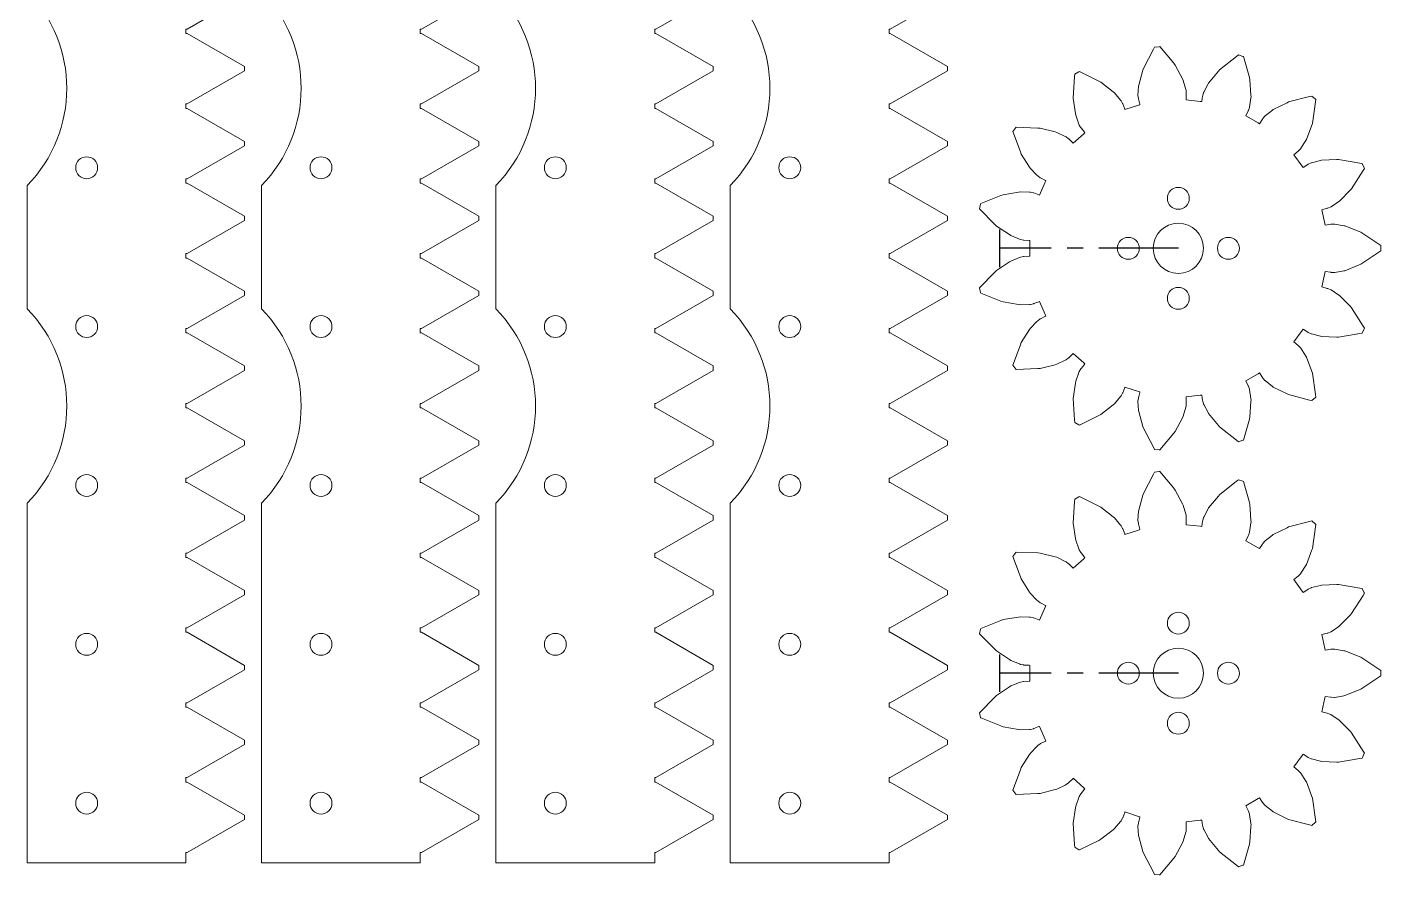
# Model space of a CAD drawing. Header units: inches. Extents: x 0.3 to 43.9, y 0.2 to 33.7.
# Drawn here: x 24.89 to 33.41, y 14.98 to 20.32 of the extents above; entities that cross this region are included whole.
import ezdxf

# ---------------------------------------------------------------- set-up
doc = ezdxf.new("R2010")
doc.units = ezdxf.units.IN
doc.header["$MEASUREMENT"] = 0
doc.linetypes.add('CENTERX2', pattern=[0.8, 0.5, -0.1, 0.1, -0.1])

msp = doc.modelspace()

# ---------------------------------------------------------------- linework, layer by layer
at = {"color": 7, "linetype": 'Continuous', "lineweight": 15}
for p, q in [((25.899, 20.3033), (26.259, 20.5112)), ((27.374, 20.3033), (27.734, 20.5112)), ((28.849, 20.3033), (29.209, 20.5112)), ((30.324, 20.3033), (30.684, 20.5112)), ((25.8915, 20.3033), (25.899, 20.3033)), ((25.8915, 20.2756), (25.8915, 20.3033)), ((27.3665, 20.3033), (27.374, 20.3033)), ((27.3665, 20.2756), (27.3665, 20.3033)), ((28.8415, 20.3033), (28.849, 20.3033)), ((28.8415, 20.2756), (28.8415, 20.3033)), ((30.3165, 20.3033), (30.324, 20.3033)), ((30.3165, 20.2756), (30.3165, 20.3033)), ((25.899, 20.2756), (25.8915, 20.2756)), ((26.259, 20.0677), (25.899, 20.2756)), ((27.374, 20.2756), (27.3665, 20.2756)), ((27.734, 20.0677), (27.374, 20.2756)), ((28.849, 20.2756), (28.8415, 20.2756)), ((29.209, 20.0677), (28.849, 20.2756)), ((30.324, 20.2756), (30.3165, 20.2756)), ((30.684, 20.0677), (30.324, 20.2756)), ((31.9169, 20.055), (31.9803, 20.1758)), ((31.9873, 20.1893), (31.9803, 20.1758)), ((31.9873, 20.1893), (32.0175, 20.1924)), ((32.0208, 20.1928), (32.0175, 20.1924)), ((32.1079, 20.0877), (32.0208, 20.1928)), ((32.3964, 20.0468), (32.5034, 20.1314)), ((32.5153, 20.1408), (32.5034, 20.1314)), ((32.5153, 20.1408), (32.5441, 20.1314)), ((32.5473, 20.1304), (32.5441, 20.1314)), ((32.5841, 19.999), (32.5473, 20.1304)), ((25.899, 19.8321), (26.259, 20.04)), ((26.259, 20.04), (26.259, 20.0677)), ((27.374, 19.8321), (27.734, 20.04)), ((27.734, 20.04), (27.734, 20.0677)), ((28.849, 19.8321), (29.209, 20.04)), ((29.209, 20.04), (29.209, 20.0677)), ((30.324, 19.8321), (30.684, 20.04)), ((30.684, 20.04), (30.684, 20.0677)), ((31.4853, 20.0188), (31.5116, 20.034)), ((31.5145, 20.0356), (31.5116, 20.034)), ((31.5145, 20.0356), (31.6367, 19.9751)), ((31.8877, 19.9507), (31.914, 20.0445)), ((31.9169, 20.055), (31.914, 20.0445)), ((32.1079, 20.0877), (32.1175, 20.0761)), ((32.1628, 19.9898), (32.1175, 20.0761)), ((32.3272, 19.9634), (32.3895, 20.0384)), ((32.3964, 20.0468), (32.3895, 20.0384)), ((31.4756, 19.8675), (31.4843, 20.0037)), ((31.4853, 20.0188), (31.4843, 20.0037)), ((31.6503, 19.9684), (31.6367, 19.9751)), ((31.6503, 19.9684), (31.7268, 19.9079)), ((31.8833, 19.8859), (31.8872, 19.9442)), ((31.8877, 19.9507), (31.8872, 19.9442)), ((32.1628, 19.9898), (32.1679, 19.9802)), ((32.1838, 19.9239), (32.1679, 19.9802)), ((32.2969, 19.906), (32.3242, 19.9577)), ((32.3272, 19.9634), (32.3242, 19.9577)), ((32.5841, 19.999), (32.5882, 19.9844)), ((32.5945, 19.8872), (32.5882, 19.9844)), ((31.4756, 19.8675), (31.4897, 19.771)), ((31.7353, 19.9012), (31.7268, 19.9079)), ((31.7727, 19.8563), (31.7353, 19.9012)), ((31.7727, 19.8563), (31.7769, 19.8513)), ((31.8833, 19.8859), (31.8856, 19.8665)), ((31.8859, 19.8644), (31.8856, 19.8665)), ((31.8859, 19.8644), (31.8948, 19.8309)), ((32.1838, 19.9239), (32.1856, 19.9177)), ((32.1874, 19.8983), (32.1856, 19.9177)), ((32.1874, 19.8923), (32.1856, 19.8576)), ((32.1856, 19.8576), (32.2745, 19.8483)), ((32.1874, 19.8983), (32.1875, 19.8961)), ((32.1875, 19.8961), (32.1874, 19.8923)), ((32.2844, 19.8473), (32.2899, 19.8815)), ((32.2905, 19.8853), (32.2899, 19.8815)), ((32.2905, 19.8853), (32.2962, 19.9039)), ((32.2969, 19.906), (32.2962, 19.9039)), ((32.5942, 19.8699), (32.5859, 19.8121)), ((32.5951, 19.8763), (32.5942, 19.8699)), ((32.5945, 19.8872), (32.5951, 19.8763)), ((32.831, 19.8443), (32.9632, 19.8781)), ((32.9779, 19.8818), (32.9632, 19.8781)), ((32.9779, 19.8818), (33.0004, 19.8615)), ((33.0029, 19.8593), (33.0004, 19.8615)), ((33.0029, 19.8593), (33.0007, 19.8443)), ((25.8915, 19.8321), (25.899, 19.8321)), ((25.8915, 19.8043), (25.8915, 19.8321)), ((25.899, 19.8043), (25.8915, 19.8043)), ((26.259, 19.5965), (25.899, 19.8043)), ((27.3665, 19.8321), (27.374, 19.8321)), ((27.3665, 19.8043), (27.3665, 19.8321)), ((27.374, 19.8043), (27.3665, 19.8043)), ((27.734, 19.5965), (27.374, 19.8043)), ((28.8415, 19.8321), (28.849, 19.8321)), ((28.8415, 19.8043), (28.8415, 19.8321)), ((28.849, 19.8043), (28.8415, 19.8043)), ((29.209, 19.5965), (28.849, 19.8043)), ((30.3165, 19.8321), (30.324, 19.8321)), ((30.3165, 19.8043), (30.3165, 19.8321)), ((30.324, 19.8043), (30.3165, 19.8043)), ((30.684, 19.5965), (30.324, 19.8043)), ((31.4913, 19.7603), (31.4897, 19.771)), ((31.7864, 19.8343), (31.7769, 19.8513)), ((31.7864, 19.8343), (31.7874, 19.8324)), ((31.7999, 19.8001), (31.7874, 19.8324)), ((31.7999, 19.8001), (31.8012, 19.7965)), ((31.8012, 19.7965), (31.8864, 19.8241)), ((31.8958, 19.8272), (31.8864, 19.8241)), ((31.8958, 19.8272), (31.8948, 19.8309)), ((32.2844, 19.8473), (32.2745, 19.8483)), ((32.5772, 19.7881), (32.5614, 19.7572)), ((32.5789, 19.7915), (32.5772, 19.7881)), ((32.5852, 19.81), (32.5789, 19.7915)), ((32.5859, 19.8121), (32.5852, 19.81)), ((32.6828, 19.7561), (32.7288, 19.7922)), ((32.7339, 19.7962), (32.7288, 19.7922)), ((32.7339, 19.7962), (32.8213, 19.8395)), ((32.831, 19.8443), (32.8213, 19.8395)), ((33.0007, 19.8443), (32.9809, 19.7093)), ((31.096, 19.6588), (31.1138, 19.6834)), ((31.1158, 19.6861), (31.1138, 19.6834)), ((31.1158, 19.6861), (31.2521, 19.6805)), ((31.4913, 19.7603), (31.5115, 19.7054)), ((31.5137, 19.6993), (31.5115, 19.7054)), ((31.5137, 19.6993), (31.5237, 19.6826)), ((32.5614, 19.7572), (32.6389, 19.7125)), ((32.6475, 19.7075), (32.6389, 19.7125)), ((32.6475, 19.7075), (32.6665, 19.7366)), ((32.6686, 19.7398), (32.6665, 19.7366)), ((32.6686, 19.7398), (32.6814, 19.7545)), ((32.6828, 19.7561), (32.6814, 19.7545)), ((32.9771, 19.6991), (32.9433, 19.6077)), ((32.9809, 19.7093), (32.9771, 19.6991)), ((31.096, 19.6588), (31.1434, 19.5309)), ((31.2673, 19.6799), (31.2521, 19.6805)), ((31.2673, 19.6799), (31.3617, 19.6558)), ((31.3722, 19.6531), (31.3617, 19.6558)), ((31.3722, 19.6531), (31.4247, 19.6273)), ((31.4305, 19.6245), (31.4247, 19.6273)), ((31.4305, 19.6245), (31.4461, 19.6128)), ((31.4479, 19.6115), (31.4461, 19.6128)), ((31.4479, 19.6115), (31.4724, 19.587)), ((31.4751, 19.5843), (31.5416, 19.6442)), ((31.5248, 19.6808), (31.5237, 19.6826)), ((31.5248, 19.6808), (31.5466, 19.6538)), ((31.549, 19.6508), (31.5416, 19.6442)), ((31.549, 19.6508), (31.5466, 19.6538)), ((32.9398, 19.6022), (32.9087, 19.5527)), ((32.9433, 19.6077), (32.9398, 19.6022)), ((25.899, 19.3609), (26.259, 19.5687)), ((26.259, 19.5687), (26.259, 19.5965)), ((27.374, 19.3609), (27.734, 19.5687)), ((27.734, 19.5687), (27.734, 19.5965)), ((28.849, 19.3609), (29.209, 19.5687)), ((29.209, 19.5687), (29.209, 19.5965)), ((30.324, 19.3609), (30.684, 19.5687)), ((30.684, 19.5687), (30.684, 19.5965)), ((31.1487, 19.5167), (31.1434, 19.5309)), ((31.1487, 19.5167), (31.2008, 19.4344)), ((31.4751, 19.5843), (31.4724, 19.587)), ((32.891, 19.5344), (32.864, 19.5126)), ((32.9166, 19.4402), (32.864, 19.5126)), ((32.894, 19.5369), (32.891, 19.5344)), ((32.9072, 19.5511), (32.894, 19.5369)), ((32.9087, 19.5527), (32.9072, 19.5511)), ((31.2066, 19.4252), (31.2008, 19.4344)), ((32.9166, 19.4402), (32.9225, 19.4321)), ((32.9225, 19.4321), (32.9516, 19.451)), ((32.9548, 19.4531), (32.9516, 19.451)), ((32.9548, 19.4531), (32.9725, 19.4613)), ((32.9745, 19.4622), (32.9725, 19.4613)), ((32.9745, 19.4622), (33.0312, 19.4765)), ((33.0375, 19.4781), (33.0312, 19.4765)), ((33.0375, 19.4781), (33.1348, 19.482)), ((33.1457, 19.4825), (33.1348, 19.482)), ((33.1457, 19.4825), (33.2802, 19.4596)), ((33.2951, 19.4571), (33.2802, 19.4596)), ((33.3075, 19.4293), (33.2951, 19.4571)), ((33.3075, 19.4293), (33.3088, 19.4263)), ((25.8915, 19.3609), (25.899, 19.3609)), ((25.8915, 19.3331), (25.8915, 19.3609)), ((27.3665, 19.3609), (27.374, 19.3609)), ((27.3665, 19.3331), (27.3665, 19.3609)), ((28.8415, 19.3609), (28.849, 19.3609)), ((28.8415, 19.3331), (28.8415, 19.3609)), ((30.3165, 19.3609), (30.324, 19.3609)), ((30.3165, 19.3331), (30.3165, 19.3609)), ((31.2066, 19.4252), (31.2474, 19.3833)), ((31.2519, 19.3786), (31.2474, 19.3833)), ((31.2678, 19.3674), (31.2519, 19.3786)), ((31.2696, 19.3661), (31.2678, 19.3674)), ((31.3004, 19.3503), (31.2696, 19.3661)), ((31.3038, 19.3486), (31.2998, 19.3395)), ((31.3038, 19.3486), (31.3004, 19.3503)), ((33.3007, 19.4135), (33.2277, 19.2982)), ((33.3088, 19.4263), (33.3007, 19.4135)), ((24.8915, 19.3181), (24.8915, 18.5428)), ((25.899, 19.3331), (25.8915, 19.3331)), ((26.259, 19.1252), (25.899, 19.3331)), ((26.3665, 19.3181), (26.3665, 18.5428)), ((27.374, 19.3331), (27.3665, 19.3331)), ((27.734, 19.1252), (27.374, 19.3331)), ((27.8415, 19.3181), (27.8415, 18.5428)), ((28.849, 19.3331), (28.8415, 19.3331)), ((29.209, 19.1252), (28.849, 19.3331)), ((29.3165, 19.3181), (29.3165, 18.5428)), ((30.324, 19.3331), (30.3165, 19.3331)), ((30.684, 19.1252), (30.324, 19.3331)), ((31.0347, 19.2606), (31.0206, 19.255)), ((31.0347, 19.2606), (31.1308, 19.277)), ((31.1414, 19.2788), (31.1308, 19.277)), ((31.1414, 19.2788), (31.1999, 19.2766)), ((31.2064, 19.2763), (31.1999, 19.2766)), ((31.2064, 19.2763), (31.2254, 19.272)), ((31.2275, 19.2715), (31.2254, 19.272)), ((31.2275, 19.2715), (31.2598, 19.2591)), ((31.2634, 19.2578), (31.2598, 19.2591)), ((31.2634, 19.2578), (31.2998, 19.3395)), ((33.2202, 19.2904), (33.1521, 19.2207)), ((33.2277, 19.2982), (33.2202, 19.2904)), ((30.8868, 19.1717), (30.8931, 19.2014)), ((30.8868, 19.1717), (30.9822, 19.0741)), ((30.8938, 19.2047), (30.8931, 19.2014)), ((30.8938, 19.2047), (31.0206, 19.255)), ((33.0745, 19.175), (33.041, 19.166)), ((33.0782, 19.176), (33.0745, 19.175)), ((33.0961, 19.1837), (33.0782, 19.176)), ((33.0981, 19.1845), (33.0961, 19.1837)), ((33.1467, 19.2171), (33.0981, 19.1845)), ((33.1521, 19.2207), (33.1467, 19.2171)), ((25.899, 18.8896), (26.259, 19.0975)), ((26.259, 19.0975), (26.259, 19.1252)), ((27.374, 18.8896), (27.734, 19.0975)), ((27.734, 19.0975), (27.734, 19.1252)), ((28.849, 18.8896), (29.209, 19.0975)), ((29.209, 19.0975), (29.209, 19.1252)), ((30.324, 18.8896), (30.684, 19.0975)), ((30.684, 19.0975), (30.684, 19.1252)), ((33.0596, 19.0785), (33.041, 19.166)), ((30.9927, 19.0633), (30.9822, 19.0741)), ((31.0739, 19.0092), (30.9927, 19.0633)), ((31.0829, 19.0032), (31.0739, 19.0092)), ((31.1371, 18.9815), (31.0829, 19.0032)), ((33.0596, 19.0785), (33.0616, 19.0688)), ((33.0616, 19.0688), (33.0959, 19.0742)), ((33.0997, 19.0748), (33.0959, 19.0742)), ((33.0997, 19.0748), (33.1192, 19.0751)), ((33.1214, 19.0751), (33.1192, 19.0751)), ((33.1214, 19.0751), (33.179, 19.0651)), ((33.1854, 19.064), (33.179, 19.0651)), ((33.1854, 19.064), (33.276, 19.028)), ((33.286, 19.024), (33.276, 19.028)), ((33.286, 19.024), (33.3996, 18.9484)), ((31.1432, 18.9791), (31.1371, 18.9815)), ((31.1623, 18.9753), (31.1432, 18.9791)), ((31.1644, 18.9749), (31.1623, 18.9753)), ((31.199, 18.973), (31.1644, 18.9749)), ((31.2029, 18.9728), (31.199, 18.973)), ((31.2029, 18.9728), (31.2029, 18.9629)), ((31.2029, 18.8734), (31.2029, 18.9629)), ((33.4122, 18.94), (33.3996, 18.9484)), ((33.4122, 18.94), (33.4122, 18.9366)), ((33.4122, 18.9366), (33.4122, 18.9063)), ((25.8915, 18.8896), (25.899, 18.8896)), ((25.8915, 18.8619), (25.8915, 18.8896)), ((25.899, 18.8619), (25.8915, 18.8619)), ((26.259, 18.654), (25.899, 18.8619)), ((27.3665, 18.8896), (27.374, 18.8896)), ((27.3665, 18.8619), (27.3665, 18.8896)), ((27.374, 18.8619), (27.3665, 18.8619)), ((27.734, 18.654), (27.374, 18.8619)), ((28.8415, 18.8896), (28.849, 18.8896)), ((28.8415, 18.8619), (28.8415, 18.8896)), ((28.849, 18.8619), (28.8415, 18.8619)), ((29.209, 18.654), (28.849, 18.8619)), ((30.3165, 18.8896), (30.324, 18.8896)), ((30.3165, 18.8619), (30.3165, 18.8896)), ((30.324, 18.8619), (30.3165, 18.8619)), ((30.684, 18.654), (30.324, 18.8619)), ((30.9927, 18.783), (31.0739, 18.837)), ((31.0829, 18.843), (31.0739, 18.837)), ((31.0829, 18.843), (31.1371, 18.8648)), ((31.1432, 18.8672), (31.1371, 18.8648)), ((31.1432, 18.8672), (31.1623, 18.8709)), ((31.1644, 18.8713), (31.1623, 18.8709)), ((31.1644, 18.8713), (31.199, 18.8732)), ((31.2029, 18.8734), (31.199, 18.8732)), ((33.3996, 18.8979), (33.286, 18.8223)), ((33.4122, 18.9063), (33.3996, 18.8979)), ((30.8868, 18.6745), (30.9822, 18.7721)), ((30.9927, 18.783), (30.9822, 18.7721)), ((33.0596, 18.7677), (33.041, 18.6802)), ((33.0616, 18.7774), (33.0596, 18.7677)), ((33.0959, 18.7721), (33.0616, 18.7774)), ((33.0997, 18.7715), (33.0959, 18.7721)), ((33.1192, 18.7712), (33.0997, 18.7715)), ((33.1214, 18.7712), (33.1192, 18.7712)), ((33.179, 18.7811), (33.1214, 18.7712)), ((33.1854, 18.7823), (33.179, 18.7811)), ((33.276, 18.8183), (33.1854, 18.7823)), ((33.286, 18.8223), (33.276, 18.8183)), ((30.8868, 18.6745), (30.8931, 18.6449)), ((33.041, 18.6802), (33.0745, 18.6712)), ((33.0782, 18.6702), (33.0745, 18.6712)), ((33.0782, 18.6702), (33.0961, 18.6626)), ((33.0981, 18.6617), (33.0961, 18.6626)), ((33.0981, 18.6617), (33.1467, 18.6291)), ((25.899, 18.4184), (26.259, 18.6262)), ((26.259, 18.6262), (26.259, 18.654)), ((27.374, 18.4184), (27.734, 18.6262)), ((27.734, 18.6262), (27.734, 18.654)), ((28.849, 18.4184), (29.209, 18.6262)), ((29.209, 18.6262), (29.209, 18.654)), ((30.324, 18.4184), (30.684, 18.6262)), ((30.684, 18.6262), (30.684, 18.654)), ((30.8938, 18.6416), (30.8931, 18.6449)), ((31.0206, 18.5912), (30.8938, 18.6416)), ((31.0347, 18.5856), (31.0206, 18.5912)), ((31.1308, 18.5692), (31.0347, 18.5856)), ((31.2598, 18.5871), (31.2275, 18.5747)), ((31.2634, 18.5885), (31.2598, 18.5871)), ((31.2634, 18.5885), (31.2998, 18.5067)), ((33.1521, 18.6255), (33.1467, 18.6291)), ((33.2202, 18.5558), (33.1521, 18.6255)), ((31.1414, 18.5674), (31.1308, 18.5692)), ((31.1999, 18.5696), (31.1414, 18.5674)), ((31.2064, 18.5699), (31.1999, 18.5696)), ((31.2254, 18.5742), (31.2064, 18.5699)), ((31.2275, 18.5747), (31.2254, 18.5742)), ((31.2696, 18.4801), (31.3004, 18.4959)), ((31.3038, 18.4976), (31.2998, 18.5067)), ((31.3038, 18.4976), (31.3004, 18.4959)), ((33.2202, 18.5558), (33.2277, 18.548)), ((33.3007, 18.4328), (33.2277, 18.548)), ((25.8915, 18.4184), (25.899, 18.4184)), ((25.8915, 18.3906), (25.8915, 18.4184)), ((27.3665, 18.4184), (27.374, 18.4184)), ((27.3665, 18.3906), (27.3665, 18.4184)), ((28.8415, 18.4184), (28.849, 18.4184)), ((28.8415, 18.3906), (28.8415, 18.4184)), ((30.3165, 18.4184), (30.324, 18.4184)), ((30.3165, 18.3906), (30.3165, 18.4184)), ((31.1487, 18.3295), (31.2008, 18.4119)), ((31.2066, 18.421), (31.2008, 18.4119)), ((31.2066, 18.421), (31.2474, 18.463)), ((31.2519, 18.4676), (31.2474, 18.463)), ((31.2519, 18.4676), (31.2678, 18.4789)), ((31.2696, 18.4801), (31.2678, 18.4789)), ((32.9166, 18.4061), (32.864, 18.3336)), ((32.9225, 18.4141), (32.9166, 18.4061)), ((32.9516, 18.3952), (32.9225, 18.4141)), ((33.3075, 18.4169), (33.2951, 18.3892)), ((33.3007, 18.4328), (33.3088, 18.42)), ((33.3088, 18.42), (33.3075, 18.4169)), ((25.899, 18.3906), (25.8915, 18.3906)), ((26.259, 18.1828), (25.899, 18.3906)), ((27.374, 18.3906), (27.3665, 18.3906)), ((27.734, 18.1828), (27.374, 18.3906)), ((28.849, 18.3906), (28.8415, 18.3906)), ((29.209, 18.1828), (28.849, 18.3906)), ((30.324, 18.3906), (30.3165, 18.3906)), ((30.684, 18.1828), (30.324, 18.3906)), ((31.1487, 18.3295), (31.1434, 18.3153)), ((32.864, 18.3336), (32.891, 18.3118)), ((32.9548, 18.3931), (32.9516, 18.3952)), ((32.9725, 18.3849), (32.9548, 18.3931)), ((32.9745, 18.384), (32.9725, 18.3849)), ((33.0312, 18.3697), (32.9745, 18.384)), ((33.0375, 18.3682), (33.0312, 18.3697)), ((33.1348, 18.3642), (33.0375, 18.3682)), ((33.1457, 18.3637), (33.1348, 18.3642)), ((33.2802, 18.3866), (33.1457, 18.3637)), ((33.2951, 18.3892), (33.2802, 18.3866)), ((31.096, 18.1874), (31.1434, 18.3153)), ((31.4479, 18.2347), (31.4461, 18.2334)), ((31.4724, 18.2592), (31.4479, 18.2347)), ((31.4751, 18.2619), (31.4724, 18.2592)), ((31.5416, 18.2021), (31.4751, 18.2619)), ((32.894, 18.3094), (32.891, 18.3118)), ((32.9072, 18.2951), (32.894, 18.3094)), ((32.9072, 18.2951), (32.9087, 18.2935)), ((32.9398, 18.244), (32.9087, 18.2935)), ((32.9398, 18.244), (32.9433, 18.2385)), ((32.9771, 18.1471), (32.9433, 18.2385)), ((25.899, 17.9472), (26.259, 18.155)), ((26.259, 18.155), (26.259, 18.1828)), ((27.374, 17.9472), (27.734, 18.155)), ((27.734, 18.155), (27.734, 18.1828)), ((28.849, 17.9472), (29.209, 18.155)), ((29.209, 18.155), (29.209, 18.1828)), ((30.324, 17.9472), (30.684, 18.155)), ((30.684, 18.155), (30.684, 18.1828)), ((31.096, 18.1874), (31.1138, 18.1629)), ((31.1158, 18.1601), (31.1138, 18.1629)), ((31.2521, 18.1657), (31.1158, 18.1601)), ((31.2673, 18.1663), (31.2521, 18.1657)), ((31.3617, 18.1904), (31.2673, 18.1663)), ((31.3722, 18.1931), (31.3617, 18.1904)), ((31.4247, 18.2189), (31.3722, 18.1931)), ((31.4305, 18.2218), (31.4247, 18.2189)), ((31.4461, 18.2334), (31.4305, 18.2218)), ((31.5137, 18.1469), (31.5237, 18.1636)), ((31.5248, 18.1655), (31.5237, 18.1636)), ((31.5248, 18.1655), (31.5466, 18.1924)), ((31.549, 18.1954), (31.5416, 18.2021)), ((31.549, 18.1954), (31.5466, 18.1924)), ((31.4756, 17.9787), (31.4897, 18.0752)), ((31.4913, 18.0859), (31.4897, 18.0752)), ((31.4913, 18.0859), (31.5115, 18.1408)), ((31.5137, 18.1469), (31.5115, 18.1408)), ((32.6389, 18.1338), (32.5614, 18.089)), ((32.5772, 18.0581), (32.5614, 18.089)), ((32.6475, 18.1387), (32.6389, 18.1338)), ((32.6475, 18.1387), (32.6665, 18.1097)), ((32.6686, 18.1064), (32.6665, 18.1097)), ((32.6686, 18.1064), (32.6814, 18.0918)), ((32.6828, 18.0901), (32.6814, 18.0918)), ((32.7288, 18.054), (32.6828, 18.0901)), ((32.9771, 18.1471), (32.9809, 18.137)), ((33.0007, 18.002), (32.9809, 18.137)), ((31.4756, 17.9787), (31.4843, 17.8426)), ((31.7727, 17.9899), (31.7353, 17.945)), ((31.7769, 17.9949), (31.7727, 17.9899)), ((31.7864, 18.0119), (31.7769, 17.9949)), ((31.7874, 18.0138), (31.7864, 18.0119)), ((31.7999, 18.0462), (31.7874, 18.0138)), ((31.8012, 18.0498), (31.7999, 18.0462)), ((31.8864, 18.0221), (31.8012, 18.0498)), ((31.8833, 17.9603), (31.8856, 17.9797)), ((31.8859, 17.9819), (31.8856, 17.9797)), ((31.8859, 17.9819), (31.8948, 18.0153)), ((31.8958, 18.0191), (31.8864, 18.0221)), ((31.8958, 18.0191), (31.8948, 18.0153)), ((32.2745, 17.9979), (32.1856, 17.9886)), ((32.1874, 17.954), (32.1856, 17.9886)), ((32.2844, 17.999), (32.2745, 17.9979)), ((32.2844, 17.999), (32.2899, 17.9648)), ((32.5772, 18.0581), (32.5789, 18.0547)), ((32.5852, 18.0362), (32.5789, 18.0547)), ((32.5852, 18.0362), (32.5859, 18.0342)), ((32.5942, 17.9763), (32.5859, 18.0342)), ((32.7339, 18.05), (32.7288, 18.054)), ((32.8213, 18.0068), (32.7339, 18.05)), ((32.831, 18.002), (32.8213, 18.0068)), ((32.9632, 17.9682), (32.831, 18.002)), ((33.0004, 17.9847), (32.9779, 17.9644)), ((33.0029, 17.987), (33.0004, 17.9847)), ((33.0007, 18.002), (33.0029, 17.987)), ((25.8915, 17.9472), (25.899, 17.9472)), ((25.8915, 17.9194), (25.8915, 17.9472)), ((25.899, 17.9194), (25.8915, 17.9194)), ((26.259, 17.7115), (25.899, 17.9194)), ((27.3665, 17.9472), (27.374, 17.9472)), ((27.3665, 17.9194), (27.3665, 17.9472)), ((27.374, 17.9194), (27.3665, 17.9194)), ((27.734, 17.7115), (27.374, 17.9194)), ((28.8415, 17.9472), (28.849, 17.9472)), ((28.8415, 17.9194), (28.8415, 17.9472)), ((28.849, 17.9194), (28.8415, 17.9194)), ((29.209, 17.7115), (28.849, 17.9194)), ((30.3165, 17.9472), (30.324, 17.9472)), ((30.3165, 17.9194), (30.3165, 17.9472)), ((30.324, 17.9194), (30.3165, 17.9194)), ((30.684, 17.7115), (30.324, 17.9194)), ((31.7268, 17.9383), (31.6503, 17.8779)), ((31.7353, 17.945), (31.7268, 17.9383)), ((31.8833, 17.9603), (31.8872, 17.902)), ((31.8877, 17.8955), (31.8872, 17.902)), ((31.8877, 17.8955), (31.914, 17.8017)), ((32.1838, 17.9223), (32.1679, 17.8661)), ((32.1856, 17.9286), (32.1838, 17.9223)), ((32.1874, 17.948), (32.1856, 17.9286)), ((32.1874, 17.954), (32.1875, 17.9501)), ((32.1875, 17.9501), (32.1874, 17.948)), ((32.2905, 17.961), (32.2899, 17.9648)), ((32.2905, 17.961), (32.2962, 17.9424)), ((32.2969, 17.9403), (32.2962, 17.9424)), ((32.2969, 17.9403), (32.3242, 17.8886)), ((32.5945, 17.9591), (32.5882, 17.8618)), ((32.5942, 17.9763), (32.5951, 17.9699)), ((32.5951, 17.9699), (32.5945, 17.9591)), ((32.9779, 17.9644), (32.9632, 17.9682)), ((31.4853, 17.8274), (31.4843, 17.8426)), ((31.5116, 17.8123), (31.4853, 17.8274)), ((31.5145, 17.8106), (31.5116, 17.8123)), ((31.6367, 17.8712), (31.5145, 17.8106)), ((31.6503, 17.8779), (31.6367, 17.8712)), ((32.1628, 17.8565), (32.1175, 17.7702)), ((32.1679, 17.8661), (32.1628, 17.8565)), ((32.3272, 17.8828), (32.3242, 17.8886)), ((32.3272, 17.8828), (32.3895, 17.8078)), ((32.5841, 17.8472), (32.5473, 17.7158)), ((32.5882, 17.8618), (32.5841, 17.8472)), ((31.9169, 17.7913), (31.914, 17.8017)), ((31.9169, 17.7913), (31.9803, 17.6704)), ((32.1079, 17.7585), (32.0208, 17.6535)), ((32.1175, 17.7702), (32.1079, 17.7585)), ((32.3964, 17.7995), (32.3895, 17.8078)), ((32.5034, 17.7148), (32.3964, 17.7995)), ((25.899, 17.4759), (26.259, 17.6838)), ((26.259, 17.6838), (26.259, 17.7115)), ((27.374, 17.4759), (27.734, 17.6838)), ((27.734, 17.6838), (27.734, 17.7115)), ((28.849, 17.4759), (29.209, 17.6838)), ((29.209, 17.6838), (29.209, 17.7115)), ((30.324, 17.4759), (30.684, 17.6838)), ((30.684, 17.6838), (30.684, 17.7115)), ((31.9873, 17.657), (31.9803, 17.6704)), ((32.0175, 17.6538), (31.9873, 17.657)), ((32.0208, 17.6535), (32.0175, 17.6538)), ((32.5153, 17.7054), (32.5034, 17.7148)), ((32.5441, 17.7148), (32.5153, 17.7054)), ((32.5473, 17.7158), (32.5441, 17.7148)), ((25.8915, 17.4759), (25.899, 17.4759)), ((25.8915, 17.4481), (25.8915, 17.4759)), ((27.3665, 17.4759), (27.374, 17.4759)), ((27.3665, 17.4481), (27.3665, 17.4759)), ((28.8415, 17.4759), (28.849, 17.4759)), ((28.8415, 17.4481), (28.8415, 17.4759)), ((30.3165, 17.4759), (30.324, 17.4759)), ((30.3165, 17.4481), (30.3165, 17.4759)), ((31.9169, 17.38), (31.9803, 17.5008)), ((31.9873, 17.5143), (31.9803, 17.5008)), ((31.9873, 17.5143), (32.0175, 17.5174)), ((32.0208, 17.5178), (32.0175, 17.5174)), ((32.1079, 17.4127), (32.0208, 17.5178)), ((25.899, 17.4481), (25.8915, 17.4481)), ((26.259, 17.2403), (25.899, 17.4481)), ((27.374, 17.4481), (27.3665, 17.4481)), ((27.734, 17.2403), (27.374, 17.4481)), ((28.849, 17.4481), (28.8415, 17.4481)), ((29.209, 17.2403), (28.849, 17.4481)), ((30.324, 17.4481), (30.3165, 17.4481)), ((30.684, 17.2403), (30.324, 17.4481)), ((32.1079, 17.4127), (32.1175, 17.4011)), ((32.1628, 17.3148), (32.1175, 17.4011)), ((32.3964, 17.3718), (32.5034, 17.4564)), ((32.5153, 17.4658), (32.5034, 17.4564)), ((32.5153, 17.4658), (32.5441, 17.4564)), ((32.5473, 17.4554), (32.5441, 17.4564)), ((32.5841, 17.324), (32.5473, 17.4554)), ((24.8915, 17.3181), (24.8915, 15.0554)), ((26.3665, 17.3181), (26.3665, 15.0554)), ((27.8415, 17.3181), (27.8415, 15.0554)), ((29.3165, 17.3181), (29.3165, 15.0554)), ((31.4756, 17.1925), (31.4843, 17.3287)), ((31.4853, 17.3438), (31.4843, 17.3287)), ((31.4853, 17.3438), (31.5116, 17.359)), ((31.5145, 17.3606), (31.5116, 17.359)), ((31.5145, 17.3606), (31.6367, 17.3001)), ((31.6503, 17.2934), (31.6367, 17.3001)), ((31.8877, 17.2757), (31.914, 17.3695)), ((31.9169, 17.38), (31.914, 17.3695)), ((32.1628, 17.3148), (32.1679, 17.3052)), ((32.1838, 17.2489), (32.1679, 17.3052)), ((32.3272, 17.2884), (32.3895, 17.3634)), ((32.3964, 17.3718), (32.3895, 17.3634)), ((32.5841, 17.324), (32.5882, 17.3094)), ((32.5945, 17.2122), (32.5882, 17.3094)), ((25.899, 17.0047), (26.259, 17.2125)), ((26.259, 17.2125), (26.259, 17.2403)), ((27.374, 17.0047), (27.734, 17.2125)), ((27.734, 17.2125), (27.734, 17.2403)), ((28.849, 17.0047), (29.209, 17.2125)), ((29.209, 17.2125), (29.209, 17.2403)), ((30.324, 17.0047), (30.684, 17.2125)), ((30.684, 17.2125), (30.684, 17.2403)), ((31.6503, 17.2934), (31.7268, 17.2329)), ((31.7353, 17.2262), (31.7268, 17.2329)), ((31.7727, 17.1813), (31.7353, 17.2262)), ((31.8833, 17.2109), (31.8872, 17.2692)), ((31.8877, 17.2757), (31.8872, 17.2692)), ((32.1838, 17.2489), (32.1856, 17.2427)), ((32.1874, 17.2233), (32.1856, 17.2427)), ((32.1874, 17.2173), (32.1856, 17.1826)), ((32.1874, 17.2233), (32.1875, 17.2211)), ((32.1875, 17.2211), (32.1874, 17.2173)), ((32.2905, 17.2103), (32.2962, 17.2289)), ((32.2969, 17.231), (32.2962, 17.2289)), ((32.2969, 17.231), (32.3242, 17.2827)), ((32.3272, 17.2884), (32.3242, 17.2827)), ((32.5945, 17.2122), (32.5951, 17.2013)), ((31.4756, 17.1925), (31.4897, 17.096)), ((31.7727, 17.1813), (31.7769, 17.1763)), ((31.7864, 17.1593), (31.7769, 17.1763)), ((31.7864, 17.1593), (31.7874, 17.1574)), ((31.7999, 17.1251), (31.7874, 17.1574)), ((31.8012, 17.1215), (31.8864, 17.1491)), ((31.8833, 17.2109), (31.8856, 17.1915)), ((31.8859, 17.1894), (31.8856, 17.1915)), ((31.8859, 17.1894), (31.8948, 17.1559)), ((31.8958, 17.1522), (31.8864, 17.1491)), ((31.8958, 17.1522), (31.8948, 17.1559)), ((32.1856, 17.1826), (32.2745, 17.1733)), ((32.2844, 17.1723), (32.2745, 17.1733)), ((32.2844, 17.1723), (32.2899, 17.2065)), ((32.2905, 17.2103), (32.2899, 17.2065)), ((32.5852, 17.135), (32.5789, 17.1165)), ((32.5859, 17.1371), (32.5852, 17.135)), ((32.5942, 17.1949), (32.5859, 17.1371)), ((32.5951, 17.2013), (32.5942, 17.1949)), ((32.7339, 17.1212), (32.8213, 17.1645)), ((32.831, 17.1693), (32.8213, 17.1645)), ((32.831, 17.1693), (32.9632, 17.2031)), ((32.9779, 17.2068), (32.9632, 17.2031)), ((32.9779, 17.2068), (33.0004, 17.1865)), ((33.0007, 17.1693), (32.9809, 17.0343)), ((33.0029, 17.1843), (33.0004, 17.1865)), ((33.0029, 17.1843), (33.0007, 17.1693)), ((31.4913, 17.0853), (31.4897, 17.096)), ((31.4913, 17.0853), (31.5115, 17.0304)), ((31.7999, 17.1251), (31.8012, 17.1215)), ((32.5772, 17.1131), (32.5614, 17.0822)), ((32.5614, 17.0822), (32.6389, 17.0375)), ((32.5789, 17.1165), (32.5772, 17.1131)), ((32.6475, 17.0325), (32.6665, 17.0616)), ((32.6686, 17.0648), (32.6665, 17.0616)), ((32.6686, 17.0648), (32.6814, 17.0795)), ((32.6828, 17.0811), (32.6814, 17.0795)), ((32.6828, 17.0811), (32.7288, 17.1172)), ((32.7339, 17.1212), (32.7288, 17.1172)), ((25.8915, 17.0047), (25.899, 17.0047)), ((25.8915, 16.9769), (25.8915, 17.0047)), ((25.899, 16.9769), (25.8915, 16.9769)), ((26.259, 16.7691), (25.899, 16.9769)), ((27.3665, 17.0047), (27.374, 17.0047)), ((27.3665, 16.9769), (27.3665, 17.0047)), ((27.374, 16.9769), (27.3665, 16.9769)), ((27.734, 16.7691), (27.374, 16.9769)), ((28.8415, 17.0047), (28.849, 17.0047)), ((28.8415, 16.9769), (28.8415, 17.0047)), ((28.849, 16.9769), (28.8415, 16.9769)), ((29.209, 16.7691), (28.849, 16.9769)), ((30.3165, 17.0047), (30.324, 17.0047)), ((30.3165, 16.9769), (30.3165, 17.0047)), ((30.324, 16.9769), (30.3165, 16.9769)), ((30.684, 16.7691), (30.324, 16.9769)), ((31.096, 16.9838), (31.1138, 17.0084)), ((31.096, 16.9838), (31.1434, 16.8559)), ((31.1158, 17.0111), (31.1138, 17.0084)), ((31.1158, 17.0111), (31.2521, 17.0055)), ((31.2673, 17.0049), (31.2521, 17.0055)), ((31.2673, 17.0049), (31.3617, 16.9808)), ((31.3722, 16.9781), (31.3617, 16.9808)), ((31.3722, 16.9781), (31.4247, 16.9523)), ((31.4751, 16.9093), (31.5416, 16.9692)), ((31.5137, 17.0243), (31.5115, 17.0304)), ((31.5137, 17.0243), (31.5237, 17.0076)), ((31.5248, 17.0058), (31.5237, 17.0076)), ((31.5248, 17.0058), (31.5466, 16.9788)), ((31.549, 16.9758), (31.5416, 16.9692)), ((31.549, 16.9758), (31.5466, 16.9788)), ((32.6475, 17.0325), (32.6389, 17.0375)), ((32.9771, 17.0241), (32.9433, 16.9327)), ((32.9809, 17.0343), (32.9771, 17.0241)), ((31.4305, 16.9495), (31.4247, 16.9523)), ((31.4305, 16.9495), (31.4461, 16.9378)), ((31.4479, 16.9365), (31.4461, 16.9378)), ((31.4479, 16.9365), (31.4724, 16.912)), ((31.4751, 16.9093), (31.4724, 16.912)), ((32.9072, 16.8761), (32.894, 16.8619)), ((32.9087, 16.8777), (32.9072, 16.8761)), ((32.9398, 16.9272), (32.9087, 16.8777)), ((32.9433, 16.9327), (32.9398, 16.9272)), ((31.1487, 16.8417), (31.1434, 16.8559)), ((31.1487, 16.8417), (31.2008, 16.7594)), ((32.891, 16.8594), (32.864, 16.8376)), ((32.9166, 16.7652), (32.864, 16.8376)), ((32.894, 16.8619), (32.891, 16.8594)), ((32.9548, 16.7781), (32.9725, 16.7863)), ((32.9745, 16.7872), (32.9725, 16.7863)), ((32.9745, 16.7872), (33.0312, 16.8015)), ((33.0375, 16.8031), (33.0312, 16.8015)), ((33.0375, 16.8031), (33.1348, 16.807)), ((33.1457, 16.8075), (33.1348, 16.807)), ((33.1457, 16.8075), (33.2802, 16.7846)), ((25.899, 16.5334), (26.259, 16.7413)), ((26.259, 16.7413), (26.259, 16.7691)), ((27.374, 16.5334), (27.734, 16.7413)), ((27.734, 16.7413), (27.734, 16.7691)), ((28.849, 16.5334), (29.209, 16.7413)), ((29.209, 16.7413), (29.209, 16.7691)), ((30.324, 16.5334), (30.684, 16.7413)), ((30.684, 16.7413), (30.684, 16.7691)), ((31.2066, 16.7502), (31.2008, 16.7594)), ((31.2066, 16.7502), (31.2474, 16.7083)), ((31.2519, 16.7036), (31.2474, 16.7083)), ((31.2678, 16.6924), (31.2519, 16.7036)), ((32.9166, 16.7652), (32.9225, 16.7571)), ((32.9225, 16.7571), (32.9516, 16.776)), ((32.9548, 16.7781), (32.9516, 16.776)), ((33.3007, 16.7385), (33.2277, 16.6232)), ((33.2951, 16.7821), (33.2802, 16.7846)), ((33.3075, 16.7543), (33.2951, 16.7821)), ((33.3088, 16.7513), (33.3007, 16.7385)), ((33.3075, 16.7543), (33.3088, 16.7513)), ((31.2634, 16.5828), (31.2998, 16.6645)), ((31.2696, 16.6911), (31.2678, 16.6924)), ((31.3004, 16.6753), (31.2696, 16.6911)), ((31.3038, 16.6736), (31.2998, 16.6645)), ((31.3038, 16.6736), (31.3004, 16.6753)), ((33.2202, 16.6154), (33.1521, 16.5457)), ((33.2277, 16.6232), (33.2202, 16.6154)), ((25.8915, 16.5334), (25.899, 16.5334)), ((25.8915, 16.5057), (25.8915, 16.5334)), ((27.3665, 16.5334), (27.374, 16.5334)), ((27.3665, 16.5057), (27.3665, 16.5334)), ((28.8415, 16.5334), (28.849, 16.5334)), ((28.8415, 16.5057), (28.8415, 16.5334)), ((30.3165, 16.5334), (30.324, 16.5334)), ((30.3165, 16.5057), (30.3165, 16.5334)), ((30.8938, 16.5297), (31.0206, 16.58)), ((31.0347, 16.5856), (31.0206, 16.58)), ((31.0347, 16.5856), (31.1308, 16.602)), ((31.1414, 16.6038), (31.1308, 16.602)), ((31.1414, 16.6038), (31.1999, 16.6016)), ((31.2064, 16.6013), (31.1999, 16.6016)), ((31.2064, 16.6013), (31.2254, 16.597)), ((31.2275, 16.5965), (31.2254, 16.597)), ((31.2275, 16.5965), (31.2598, 16.5841)), ((31.2634, 16.5828), (31.2598, 16.5841)), ((33.1467, 16.5421), (33.0981, 16.5095)), ((33.1521, 16.5457), (33.1467, 16.5421)), ((25.899, 16.5057), (25.8915, 16.5057)), ((26.259, 16.2978), (25.899, 16.5057)), ((27.374, 16.5057), (27.3665, 16.5057)), ((27.734, 16.2978), (27.374, 16.5057)), ((28.849, 16.5057), (28.8415, 16.5057)), ((29.209, 16.2978), (28.849, 16.5057)), ((30.324, 16.5057), (30.3165, 16.5057)), ((30.684, 16.2978), (30.324, 16.5057)), ((30.8868, 16.4967), (30.8931, 16.5264)), ((30.8868, 16.4967), (30.9822, 16.3991)), ((30.8938, 16.5297), (30.8931, 16.5264)), ((33.0745, 16.5), (33.041, 16.491)), ((33.0596, 16.4035), (33.041, 16.491)), ((33.0782, 16.501), (33.0745, 16.5)), ((33.0961, 16.5087), (33.0782, 16.501)), ((33.0981, 16.5095), (33.0961, 16.5087)), ((30.9927, 16.3883), (30.9822, 16.3991)), ((31.0739, 16.3342), (30.9927, 16.3883)), ((33.0596, 16.4035), (33.0616, 16.3938)), ((33.0616, 16.3938), (33.0959, 16.3992)), ((33.0997, 16.3998), (33.0959, 16.3992)), ((33.0997, 16.3998), (33.1192, 16.4001)), ((33.1214, 16.4001), (33.1192, 16.4001)), ((33.1214, 16.4001), (33.179, 16.3901)), ((33.1854, 16.389), (33.179, 16.3901)), ((33.1854, 16.389), (33.276, 16.353)), ((26.259, 16.27), (26.259, 16.2978)), ((27.734, 16.27), (27.734, 16.2978)), ((29.209, 16.27), (29.209, 16.2978)), ((30.684, 16.27), (30.684, 16.2978)), ((31.0829, 16.3282), (31.0739, 16.3342)), ((31.1371, 16.3065), (31.0829, 16.3282)), ((31.1432, 16.3041), (31.1371, 16.3065)), ((31.1623, 16.3003), (31.1432, 16.3041)), ((31.1644, 16.2999), (31.1623, 16.3003)), ((31.199, 16.298), (31.1644, 16.2999)), ((31.2029, 16.2978), (31.199, 16.298)), ((31.2029, 16.2978), (31.2029, 16.2879)), ((31.2029, 16.1984), (31.2029, 16.2879)), ((33.286, 16.349), (33.276, 16.353)), ((33.286, 16.349), (33.3996, 16.2734)), ((25.899, 16.0622), (26.259, 16.27)), ((27.374, 16.0622), (27.734, 16.27)), ((28.849, 16.0622), (29.209, 16.27)), ((30.324, 16.0622), (30.684, 16.27)), ((31.0829, 16.168), (31.1371, 16.1898)), ((31.1432, 16.1922), (31.1371, 16.1898)), ((31.1432, 16.1922), (31.1623, 16.1959)), ((31.1644, 16.1963), (31.1623, 16.1959)), ((31.1644, 16.1963), (31.199, 16.1982)), ((31.2029, 16.1984), (31.199, 16.1982)), ((33.3996, 16.2229), (33.286, 16.1473)), ((33.4122, 16.265), (33.3996, 16.2734)), ((33.4122, 16.2313), (33.3996, 16.2229)), ((33.4122, 16.265), (33.4122, 16.2616)), ((33.4122, 16.2616), (33.4122, 16.2313)), ((30.9927, 16.108), (30.9822, 16.0971)), ((30.9927, 16.108), (31.0739, 16.162)), ((31.0829, 16.168), (31.0739, 16.162)), ((33.179, 16.1061), (33.1214, 16.0962)), ((33.1854, 16.1073), (33.179, 16.1061)), ((33.276, 16.1433), (33.1854, 16.1073)), ((33.286, 16.1473), (33.276, 16.1433)), ((25.8915, 16.0622), (25.899, 16.0622)), ((25.8915, 16.0344), (25.8915, 16.0622)), ((25.899, 16.0344), (25.8915, 16.0344)), ((26.259, 15.8266), (25.899, 16.0344)), ((27.3665, 16.0622), (27.374, 16.0622)), ((27.3665, 16.0344), (27.3665, 16.0622)), ((27.374, 16.0344), (27.3665, 16.0344)), ((27.734, 15.8266), (27.374, 16.0344)), ((28.8415, 16.0622), (28.849, 16.0622)), ((28.8415, 16.0344), (28.8415, 16.0622)), ((28.849, 16.0344), (28.8415, 16.0344)), ((29.209, 15.8266), (28.849, 16.0344)), ((30.3165, 16.0622), (30.324, 16.0622)), ((30.3165, 16.0344), (30.3165, 16.0622)), ((30.324, 16.0344), (30.3165, 16.0344)), ((30.684, 15.8266), (30.324, 16.0344)), ((30.8868, 15.9995), (30.9822, 16.0971)), ((33.0596, 16.0927), (33.041, 16.0052)), ((33.0616, 16.1024), (33.0596, 16.0927)), ((33.0959, 16.0971), (33.0616, 16.1024)), ((33.0997, 16.0965), (33.0959, 16.0971)), ((33.1192, 16.0962), (33.0997, 16.0965)), ((33.1214, 16.0962), (33.1192, 16.0962)), ((30.8868, 15.9995), (30.8931, 15.9699)), ((30.8938, 15.9666), (30.8931, 15.9699)), ((31.0206, 15.9162), (30.8938, 15.9666)), ((33.041, 16.0052), (33.0745, 15.9962)), ((33.0782, 15.9952), (33.0745, 15.9962)), ((33.0782, 15.9952), (33.0961, 15.9876)), ((33.0981, 15.9867), (33.0961, 15.9876)), ((33.0981, 15.9867), (33.1467, 15.9541)), ((33.1521, 15.9505), (33.1467, 15.9541)), ((33.2202, 15.8808), (33.1521, 15.9505)), ((31.0347, 15.9106), (31.0206, 15.9162)), ((31.1308, 15.8942), (31.0347, 15.9106)), ((31.1414, 15.8924), (31.1308, 15.8942)), ((31.1999, 15.8946), (31.1414, 15.8924)), ((31.2064, 15.8949), (31.1999, 15.8946)), ((31.2254, 15.8992), (31.2064, 15.8949)), ((31.2275, 15.8997), (31.2254, 15.8992)), ((31.2598, 15.9121), (31.2275, 15.8997)), ((31.2634, 15.9135), (31.2598, 15.9121)), ((31.2634, 15.9135), (31.2998, 15.8317)), ((33.2202, 15.8808), (33.2277, 15.873)), ((33.3007, 15.7578), (33.2277, 15.873)), ((25.899, 15.591), (26.259, 15.7988)), ((26.259, 15.7988), (26.259, 15.8266)), ((27.374, 15.591), (27.734, 15.7988)), ((27.734, 15.7988), (27.734, 15.8266)), ((28.849, 15.591), (29.209, 15.7988)), ((29.209, 15.7988), (29.209, 15.8266)), ((30.324, 15.591), (30.684, 15.7988)), ((30.684, 15.7988), (30.684, 15.8266)), ((31.2066, 15.746), (31.2474, 15.788)), ((31.2519, 15.7926), (31.2474, 15.788)), ((31.2519, 15.7926), (31.2678, 15.8039)), ((31.2696, 15.8051), (31.2678, 15.8039)), ((31.2696, 15.8051), (31.3004, 15.8209)), ((31.3038, 15.8226), (31.2998, 15.8317)), ((31.3038, 15.8226), (31.3004, 15.8209)), ((31.1487, 15.6545), (31.2008, 15.7369)), ((31.2066, 15.746), (31.2008, 15.7369)), ((32.9166, 15.7311), (32.864, 15.6586)), ((32.9225, 15.7391), (32.9166, 15.7311)), ((32.9516, 15.7202), (32.9225, 15.7391)), ((32.9548, 15.7181), (32.9516, 15.7202)), ((32.9725, 15.7099), (32.9548, 15.7181)), ((32.9745, 15.709), (32.9725, 15.7099)), ((33.0312, 15.6947), (32.9745, 15.709)), ((33.0375, 15.6932), (33.0312, 15.6947)), ((33.1348, 15.6892), (33.0375, 15.6932)), ((33.1457, 15.6887), (33.1348, 15.6892)), ((33.2802, 15.7116), (33.1457, 15.6887)), ((33.2951, 15.7142), (33.2802, 15.7116)), ((33.3075, 15.7419), (33.2951, 15.7142)), ((33.3007, 15.7578), (33.3088, 15.745)), ((33.3088, 15.745), (33.3075, 15.7419)), ((31.096, 15.5124), (31.1434, 15.6403)), ((31.1487, 15.6545), (31.1434, 15.6403)), ((32.864, 15.6586), (32.891, 15.6368)), ((32.894, 15.6344), (32.891, 15.6368)), ((32.9072, 15.6201), (32.894, 15.6344)), ((32.9072, 15.6201), (32.9087, 15.6185)), ((32.9398, 15.569), (32.9087, 15.6185)), ((25.8915, 15.591), (25.899, 15.591)), ((25.8915, 15.5632), (25.8915, 15.591)), ((25.899, 15.5632), (25.8915, 15.5632)), ((26.259, 15.3553), (25.899, 15.5632)), ((27.3665, 15.591), (27.374, 15.591)), ((27.3665, 15.5632), (27.3665, 15.591)), ((27.374, 15.5632), (27.3665, 15.5632)), ((27.734, 15.3553), (27.374, 15.5632)), ((28.8415, 15.591), (28.849, 15.591)), ((28.8415, 15.5632), (28.8415, 15.591)), ((28.849, 15.5632), (28.8415, 15.5632)), ((29.209, 15.3553), (28.849, 15.5632)), ((30.3165, 15.591), (30.324, 15.591)), ((30.3165, 15.5632), (30.3165, 15.591)), ((30.324, 15.5632), (30.3165, 15.5632)), ((30.684, 15.3553), (30.324, 15.5632)), ((31.096, 15.5124), (31.1138, 15.4879)), ((31.3617, 15.5154), (31.2673, 15.4913)), ((31.3722, 15.5181), (31.3617, 15.5154)), ((31.4247, 15.5439), (31.3722, 15.5181)), ((31.4305, 15.5468), (31.4247, 15.5439)), ((31.4461, 15.5584), (31.4305, 15.5468)), ((31.4479, 15.5597), (31.4461, 15.5584)), ((31.4724, 15.5842), (31.4479, 15.5597)), ((31.4751, 15.5869), (31.4724, 15.5842)), ((31.5416, 15.5271), (31.4751, 15.5869)), ((31.5248, 15.4905), (31.5466, 15.5174)), ((31.549, 15.5204), (31.5416, 15.5271)), ((31.549, 15.5204), (31.5466, 15.5174)), ((32.9398, 15.569), (32.9433, 15.5635)), ((32.9771, 15.4721), (32.9433, 15.5635)), ((31.1158, 15.4851), (31.1138, 15.4879)), ((31.2521, 15.4907), (31.1158, 15.4851)), ((31.2673, 15.4913), (31.2521, 15.4907)), ((31.4913, 15.4109), (31.5115, 15.4658)), ((31.5137, 15.4719), (31.5115, 15.4658)), ((31.5137, 15.4719), (31.5237, 15.4886)), ((31.5248, 15.4905), (31.5237, 15.4886)), ((32.6389, 15.4588), (32.5614, 15.414)), ((32.6475, 15.4637), (32.6389, 15.4588)), ((32.6475, 15.4637), (32.6665, 15.4347)), ((32.6686, 15.4314), (32.6665, 15.4347)), ((32.6686, 15.4314), (32.6814, 15.4168)), ((32.9771, 15.4721), (32.9809, 15.462)), ((33.0007, 15.327), (32.9809, 15.462)), ((26.259, 15.3276), (26.259, 15.3553)), ((27.734, 15.3276), (27.734, 15.3553)), ((29.209, 15.3276), (29.209, 15.3553)), ((30.684, 15.3276), (30.684, 15.3553)), ((31.4756, 15.3037), (31.4897, 15.4002)), ((31.4913, 15.4109), (31.4897, 15.4002)), ((31.7874, 15.3388), (31.7864, 15.3369)), ((31.7999, 15.3712), (31.7874, 15.3388)), ((31.8012, 15.3748), (31.7999, 15.3712)), ((31.8864, 15.3471), (31.8012, 15.3748)), ((31.8859, 15.3069), (31.8948, 15.3403)), ((31.8958, 15.3441), (31.8864, 15.3471)), ((31.8958, 15.3441), (31.8948, 15.3403)), ((32.5772, 15.3831), (32.5614, 15.414)), ((32.5772, 15.3831), (32.5789, 15.3797)), ((32.5852, 15.3612), (32.5789, 15.3797)), ((32.5852, 15.3612), (32.5859, 15.3592)), ((32.5942, 15.3013), (32.5859, 15.3592)), ((32.6828, 15.4151), (32.6814, 15.4168)), ((32.7288, 15.379), (32.6828, 15.4151)), ((32.7339, 15.375), (32.7288, 15.379)), ((32.8213, 15.3318), (32.7339, 15.375)), ((25.899, 15.1197), (26.259, 15.3276)), ((27.374, 15.1197), (27.734, 15.3276)), ((28.849, 15.1197), (29.209, 15.3276)), ((30.324, 15.1197), (30.684, 15.3276)), ((31.4756, 15.3037), (31.4843, 15.1676)), ((31.7268, 15.2633), (31.6503, 15.2029)), ((31.7353, 15.27), (31.7268, 15.2633)), ((31.7727, 15.3149), (31.7353, 15.27)), ((31.7769, 15.3199), (31.7727, 15.3149)), ((31.7864, 15.3369), (31.7769, 15.3199)), ((31.8833, 15.2853), (31.8856, 15.3047)), ((31.8833, 15.2853), (31.8872, 15.227)), ((31.8859, 15.3069), (31.8856, 15.3047)), ((32.1856, 15.2536), (32.1838, 15.2473)), ((32.2745, 15.3229), (32.1856, 15.3136)), ((32.1874, 15.279), (32.1856, 15.3136)), ((32.1874, 15.273), (32.1856, 15.2536)), ((32.1874, 15.279), (32.1875, 15.2751)), ((32.1875, 15.2751), (32.1874, 15.273)), ((32.2844, 15.324), (32.2745, 15.3229)), ((32.2844, 15.324), (32.2899, 15.2898)), ((32.2905, 15.286), (32.2899, 15.2898)), ((32.2905, 15.286), (32.2962, 15.2674)), ((32.2969, 15.2653), (32.2962, 15.2674)), ((32.2969, 15.2653), (32.3242, 15.2136)), ((32.5945, 15.2841), (32.5882, 15.1868)), ((32.5942, 15.3013), (32.5951, 15.2949)), ((32.5951, 15.2949), (32.5945, 15.2841)), ((32.831, 15.327), (32.8213, 15.3318)), ((32.9632, 15.2932), (32.831, 15.327)), ((32.9779, 15.2894), (32.9632, 15.2932)), ((33.0004, 15.3097), (32.9779, 15.2894)), ((33.0029, 15.312), (33.0004, 15.3097)), ((33.0007, 15.327), (33.0029, 15.312)), ((31.4853, 15.1524), (31.4843, 15.1676)), ((31.6367, 15.1962), (31.5145, 15.1356)), ((31.6503, 15.2029), (31.6367, 15.1962)), ((31.8877, 15.2205), (31.8872, 15.227)), ((31.8877, 15.2205), (31.914, 15.1267)), ((32.1628, 15.1815), (32.1175, 15.0952)), ((32.1679, 15.1911), (32.1628, 15.1815)), ((32.1838, 15.2473), (32.1679, 15.1911)), ((32.3272, 15.2078), (32.3242, 15.2136)), ((32.3272, 15.2078), (32.3895, 15.1328)), ((32.5841, 15.1722), (32.5473, 15.0408)), ((32.5882, 15.1868), (32.5841, 15.1722)), ((25.8915, 15.1197), (25.899, 15.1197)), ((25.8915, 15.0554), (25.8915, 15.1197)), ((27.3665, 15.1197), (27.374, 15.1197)), ((27.3665, 15.0554), (27.3665, 15.1197)), ((28.8415, 15.1197), (28.849, 15.1197)), ((28.8415, 15.0554), (28.8415, 15.1197)), ((30.3165, 15.1197), (30.324, 15.1197)), ((30.3165, 15.0554), (30.3165, 15.1197)), ((31.5116, 15.1373), (31.4853, 15.1524)), ((31.5145, 15.1356), (31.5116, 15.1373)), ((31.9169, 15.1163), (31.914, 15.1267)), ((31.9169, 15.1163), (31.9803, 14.9954)), ((32.1079, 15.0835), (32.0208, 14.9785)), ((32.1175, 15.0952), (32.1079, 15.0835)), ((32.3964, 15.1245), (32.3895, 15.1328)), ((32.5034, 15.0398), (32.3964, 15.1245)), ((24.8915, 15.0554), (25.8915, 15.0554)), ((26.3665, 15.0554), (27.3665, 15.0554)), ((27.8415, 15.0554), (28.8415, 15.0554)), ((29.3165, 15.0554), (30.3165, 15.0554)), ((32.5153, 15.0304), (32.5034, 15.0398)), ((32.5441, 15.0398), (32.5153, 15.0304)), ((32.5473, 15.0408), (32.5441, 15.0398)), ((31.9873, 14.982), (31.9803, 14.9954)), ((32.0175, 14.9788), (31.9873, 14.982)), ((32.0208, 14.9785), (32.0175, 14.9788))]:
    msp.add_line(p, q, dxfattribs=at)
at = {"color": 7, "linetype": 'CENTERX2'}
for p, q in [((31.0123, 19.0409), (31.0123, 18.8053)), ((32.1373, 18.9231), (31.0123, 18.9231)), ((31.0123, 16.3659), (31.0123, 16.1303)), ((32.1373, 16.2481), (31.0123, 16.2481))]:
    msp.add_line(p, q, dxfattribs=at)
at = {"color": 7, "linetype": 'Continuous', "lineweight": 15}
for centre, radius in [((25.2665, 19.4304), 0.0689), ((26.7415, 19.4304), 0.0689), ((28.2165, 19.4304), 0.0689), ((29.6915, 19.4304), 0.0689), ((32.1373, 19.2381), 0.0689), ((32.1373, 18.9231), 0.1575), ((31.8224, 18.9231), 0.0689), ((32.4523, 18.9231), 0.0689), ((32.1373, 18.6082), 0.0689), ((25.2665, 18.4304), 0.0689), ((26.7415, 18.4304), 0.0689), ((28.2165, 18.4304), 0.0689), ((29.6915, 18.4304), 0.0689), ((25.2665, 17.4304), 0.0689), ((26.7415, 17.4304), 0.0689), ((28.2165, 17.4304), 0.0689), ((29.6915, 17.4304), 0.0689), ((32.1373, 16.5631), 0.0689), ((25.2665, 16.4304), 0.0689), ((26.7415, 16.4304), 0.0689), ((28.2165, 16.4304), 0.0689), ((29.6915, 16.4304), 0.0689), ((32.1373, 16.2481), 0.1575), ((31.8224, 16.2481), 0.0689), ((32.4523, 16.2481), 0.0689), ((32.1373, 15.9332), 0.0689), ((25.2665, 15.4304), 0.0689), ((26.7415, 15.4304), 0.0689), ((28.2165, 15.4304), 0.0689), ((29.6915, 15.4304), 0.0689)]:
    msp.add_circle(centre, radius, dxfattribs=at)
for centre in [(24.2665, 19.9304), (25.7415, 19.9304), (27.2165, 19.9304), (28.6915, 19.9304), (24.2665, 17.9304), (25.7415, 17.9304), (27.2165, 17.9304), (28.6915, 17.9304)]:
    msp.add_arc(centre, 0.875, 315.58469, 44.41531, dxfattribs=at)

doc.saveas('drawing.dxf')
